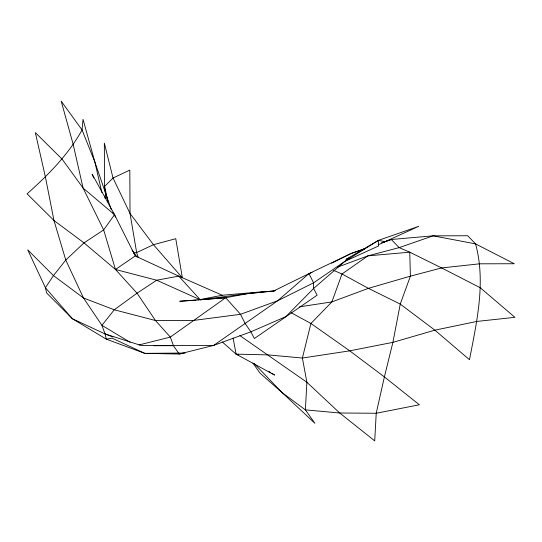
<?xml version="1.0" encoding="UTF-8"?>
<svg xmlns="http://www.w3.org/2000/svg" width="542" height="542" viewBox="0 0 542 542"><rect width="100%" height="100%" fill="white"/><g stroke="black" fill="none" stroke-linecap="round" stroke-linejoin="round"><path stroke-width="0.81" d="M105.019 198.331L105.46 193.426L104.552 186.468L104.342 143.115L113.021 178.006L130.026 213.467L153.44 244.693L182.376 277.829L175.75 238.71L153.44 244.693L136.645 252.586L133.461 253.019M365.267 248.554L351.067 253.493L308.954 273.622L277.687 300.742L213.69 345.396L179.185 354.028L144.782 353.357L106.279 339.156L72.377 318.743L46.626 292.965L45.413 287.734L27.703 249.808L53.455 275.593L83.488 297.992L114.254 309.794L155.473 320.518L193.115 320.491L240.526 314.306L277.687 300.742L313.574 282.822L344.868 261.366L378.506 240.33L418.736 226.332L378.16 244.828M275.363 290.681L247.701 293.622L225.662 297.727L170.337 337.097L139.043 344.929M101.876 192.559L94.925 162.194L83.021 119.328L82.072 129.951C68.231 154.816 48.15 175.012 27.1 193.833L53.976 220.492L84.01 242.884L115.466 269.489L135.222 255.939L178.725 276.115L222.267 295.255L263.907 291.623M299.482 306.84L331.88 301.908L368.397 288.351L410.382 276.169L441.608 267.931L479.677 263.812L514.256 263.737L475.564 243.88L467.719 235.756L433.139 235.831L391.297 239.496L385.064 241.705L378.506 240.33L345.945 259.415L349.014 258.026M331.629 263.202L351.067 253.493L365.301 248.561M272.775 291.42L308.954 273.622L312.07 272.518M337.741 267.057L367.91 255.858L399.142 247.619L433.139 235.831L475.564 243.88C485.991 282.057 476.784 321.846 469.48 359.705L434.88 330.166L400.253 304.089L368.397 288.351L342.002 273.988L333.662 270.39M381.832 242.789L391.297 239.496L399.142 247.619L409.752 252.193L441.608 267.931L480.3 287.788L514.9 317.321L476.838 321.44L434.88 330.166L392.903 342.354L349.746 350.837L302.395 358.038L268.053 354.902L236.095 354.136L222.274 341.955M381.907 242.802L385.064 241.705M222.267 295.255L197.823 299.983M274.313 291.007L247.701 293.622L200.289 299.807L156.685 280.221L115.466 269.489L103.664 229.916L83.089 188.06L62.201 159.246L35.325 132.587L45.332 176.658L53.976 220.492L65.772 260.065L83.488 297.992L101.93 325.322L105.06 333.933L106.279 339.156L112.106 338.167L144.782 353.357L185.012 353.038L179.185 354.028L173.467 345.708L170.337 337.097L155.473 320.518L137.031 293.188L115.466 269.489M308.954 273.622L313.574 282.822L313.601 288.486L317.138 295.173L254.388 338.52L250.858 331.826L245.14 323.506L240.526 314.306L225.662 297.727L200.289 299.807L178.725 276.115L156.685 280.221L137.031 293.188L114.254 309.794L101.93 325.322L130.06 342.259M225.662 297.727L179.748 301.277L196.184 300.099M153.393 345.721L213.69 345.396L250.858 331.826L285.837 316.636L313.601 288.486L344.868 261.366L378.54 245.993L378.506 240.33M173.467 345.708L140.879 345.41L105.06 333.933L72.377 318.743L45.413 287.734L53.455 275.593L65.772 260.065L84.01 242.884L103.664 229.916L114.545 214.666L92.126 174.124L93.712 177.959M105.06 333.933L112.953 336.961M233.101 337.991L236.095 354.136L238.378 355.024M291.122 312.707L310.918 323.479L349.746 350.837L384.38 376.914L419.373 404.779L376.223 413.261L339.719 413.004L305.376 409.867L282.043 392.557L260.065 373.174L252.938 363.099M236.095 354.136L274.631 375.071L271.799 373.262M268.967 371.46L270.383 372.361M239.855 335.573L306.887 382.259L339.719 413.004L374.712 440.87L376.223 413.261L384.38 376.914L392.903 342.354L400.253 304.089L410.382 276.169L409.752 252.193L367.91 255.858L342.002 273.988L331.88 301.908L310.918 323.479L302.395 358.038L306.887 382.259L305.376 409.867L314.882 423.302L282.043 392.557L254.062 363.384M112.871 212.898L114.545 214.666L135.222 255.939M132.092 250.079L137.011 256.969M115.358 217.071L114.545 214.666L83.089 188.06L73.082 143.996L61.185 101.13L82.072 129.951L94.925 162.194L111.103 209.239M138.21 257.409L136.645 252.586L130.026 213.467L129.816 170.113L113.021 178.006L104.552 186.468L107.933 201.238M105.46 193.426L106.672 198.297"/></g></svg>
